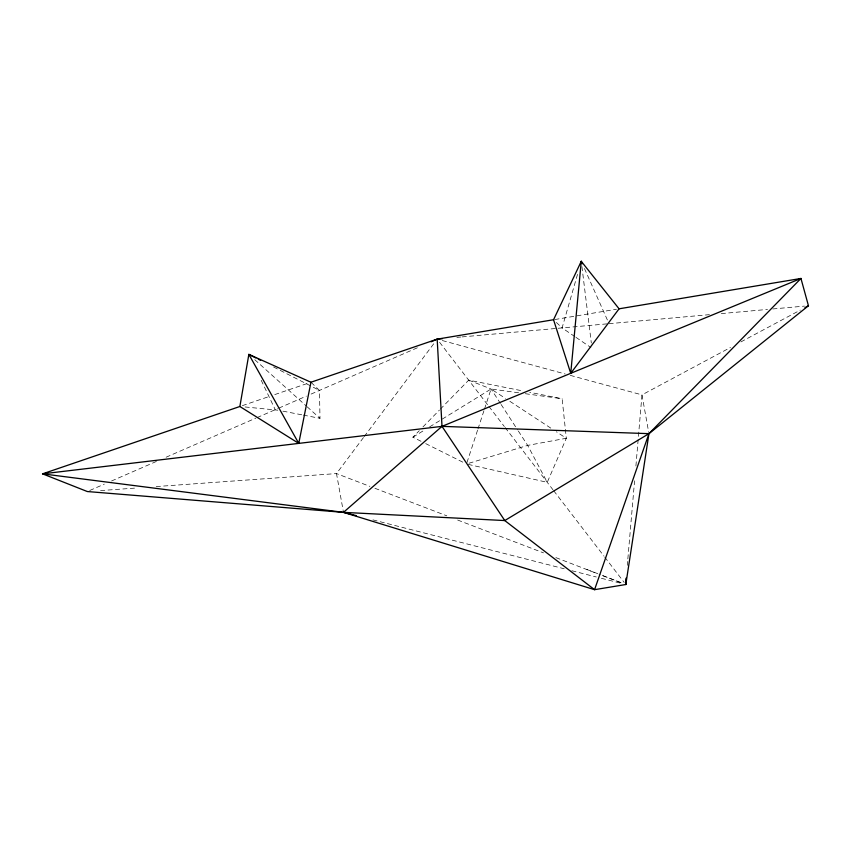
<?xml version="1.0" encoding="UTF-8"?>
<svg xmlns="http://www.w3.org/2000/svg" width="851" height="851" viewBox="0 0 851 851"><rect width="100%" height="100%" fill="white"/><g stroke="black" fill="none" stroke-linecap="round" stroke-linejoin="round"><path stroke-width="0.64" stroke-dasharray="4.25 3.19" d="M627.336 565.319L627.644 561.479M627.847 558.916L634.569 480.868M635.91 465.997L641.973 394.875L730.445 347.506M574.893 336.624L562.085 327.912L578.01 272.628M477.549 430.255L466.486 463.997L547.257 482.336L566.309 438.276L562.139 398.757L529.694 392.3M477.954 429L484.102 410.246M484.506 409.001L491.059 389.003L518.706 392.8M363.451 437.584L336.496 473.581L343.24 511.068M364.249 436.531L434.797 342.325M421.043 441.286L412.884 437.212L419.288 430.67M422.947 426.925L439.424 410.086M440.339 409.15L468.699 380.152L523.205 391.013M412.884 437.212L425.17 429.638M429.638 426.883L491.059 389.003L505.451 398.428M740.923 341.9L800.302 310.104M89.738 490.484L104.29 484.145M111.566 480.975L156.424 461.433M166.126 457.21L255.843 418.139M257.055 417.607L277.628 408.64M278.83 408.118L306.328 396.14M311.115 394.066L420.192 346.548M242.354 405.65L269.788 396.289M274.777 394.587L308.456 383.088M468.986 463.242L527.673 445.392L566.309 438.276L556.352 431.755M554.852 319.519L616.443 309.243M456.902 337.379L460.848 337.017M462.157 336.9L556.82 328.39M558.139 328.263L607.72 323.805M609.029 323.688L709.394 314.657M721.286 313.594L767.506 309.434M772.793 308.956L804.493 306.105M100.578 490.58L137.681 487.91M156.244 486.57L336.496 473.581L369.877 486.378M245.109 406.969L277.798 410.182M525.28 393.705L562.139 398.757M282.915 411.161L302.084 414.863M303.36 415.118L319.987 418.32L319.476 390.418L310.945 382.237M372.993 519.897L564.213 568.776M571.904 570.744L596.296 576.978M601.423 578.286L620.677 583.212M442.297 340.538L565.17 373.983M570.298 375.376L641.973 394.875L648.717 432.361M374.919 488.293L446.818 515.834M457.668 520.046L543.491 552.863M555.884 557.607L597.37 573.617M602.317 575.51L622.102 583.095L599.04 574.18M586.871 569.479L597.827 573.702M468.699 380.152L491.059 389.003L500.399 403.374M425.702 443.616L464.157 462.838M273.575 366.994L319.476 390.418M509.877 401.321L551.927 428.861M575.957 337.358L590.902 347.527M254.779 359.707L306.147 405.884M307.137 406.778L319.987 418.32M556.394 322.465L562.085 327.912M439.605 342.304L488.134 405.438M488.953 406.491L504.335 426.511M505.143 427.564L552.927 489.708M553.735 490.772L603.944 556.075M604.753 557.128L624.187 582.414M501.111 404.48L517.621 429.915M518.344 431.021L527.673 445.392L547.257 482.336M261.204 380.269L275.245 409.682M584.467 268.522L607.423 320.093M581.914 266.586L591.317 342.985"/><path stroke-width="1.28" d="M626.315 578.116L625.804 584.52L594.562 589.679L343.474 512.355L42.55 473.847L239.865 406.501L298.754 443.392L310.945 382.237L437.18 339.145L553.544 319.731L581.265 261.321L619.071 308.807L800.951 278.458L808.45 305.743L648.951 433.659L504.771 520.557L343.474 512.355L87.323 491.538L42.55 473.847L442.009 426.362L648.951 433.659L800.951 278.458L442.009 426.362L343.474 512.355L356.314 515.642M626.368 577.935L625.804 584.52L648.951 433.659L594.562 589.679L504.771 520.557L442.009 426.362L437.18 339.145L442.435 338.677M619.071 308.807L570.734 373.323L581.265 261.321L582.339 263.725M239.865 406.501L248.854 354.378L310.945 382.237M580.542 263.831L581.265 261.321M804.961 307.615L808.45 305.743M431.117 341.794L437.18 339.145M255.917 357.984L248.854 354.378L298.754 443.392M258.268 359.186L260.619 360.388M553.544 319.731L570.734 373.323"/></g></svg>
